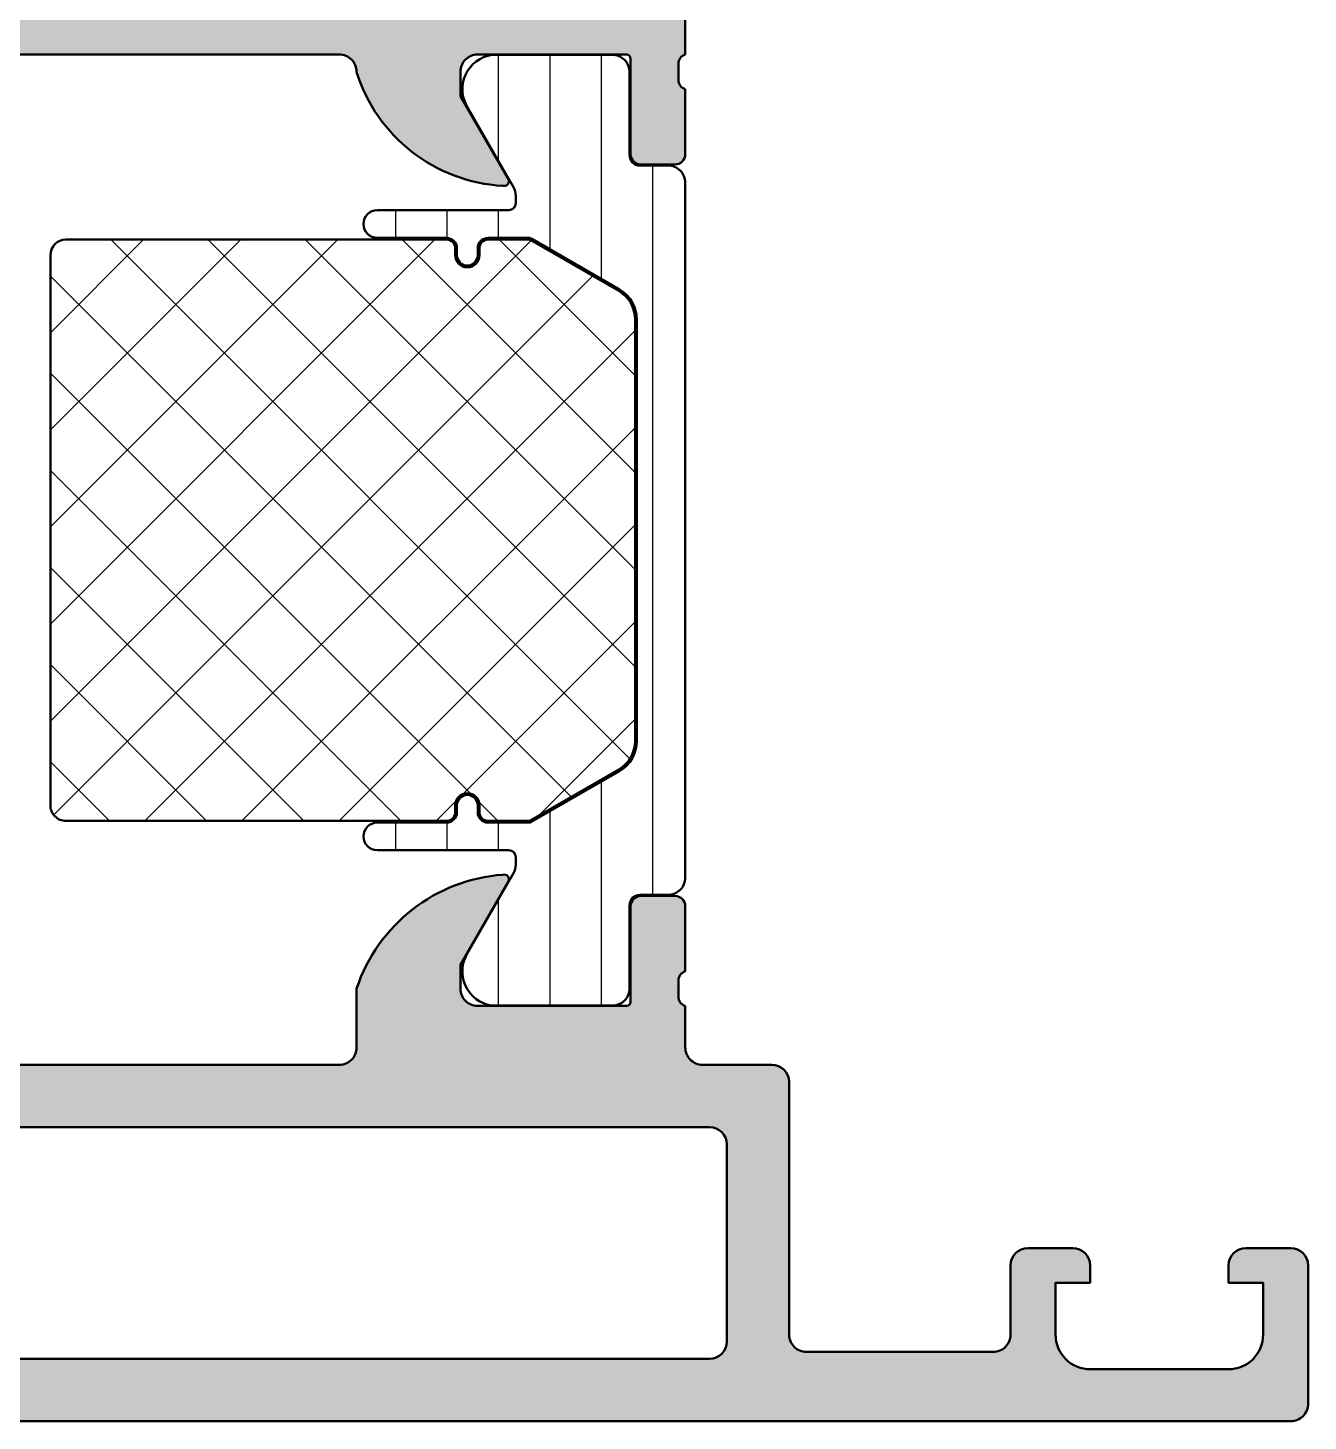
# Model space of a CAD drawing. Extents: x 0 to 65, y 0 to 78.
# Drawn here: x 28 to 65, y 0 to 40.27 of the extents above; entities that cross this region are included whole.
import ezdxf

# ---------------------------------------------------------------- set-up
doc = ezdxf.new("R2010")
doc.units = 0
for name, color, linetype, lineweight in [('0S-Alu contour', 7, 'Continuous', 50), ('0S-Alu hatch', 252, 'Continuous', 25), ('0S-Plastic contour', 254, 'Continuous', 50), ('0S-Plastic hatch', 253, 'Continuous', 25), ('0S-PT contour', 91, 'Continuous', 50), ('0S-PT hatch', 103, 'Continuous', 25)]:
    doc.layers.add(name, color=color, linetype=linetype, lineweight=lineweight)

# ---------------------------------------------------------------- blocks, each defined once
blk = doc.blocks.new('375330__CD12F8CD_240E_4EAB_87C5_BAF2B13E7C12_')
at = {"layer": '0S-Alu hatch'}
h = blk.add_hatch(color=256, dxfattribs=at)
edge = h.paths.add_edge_path()
edge.add_arc((5.999998835804589, 69.00000116419538), 0.4999988358059691, 89.99986659272392, 180.0001334074255)
edge.add_line((5.499999999999976, 68.99999999999868), (5.499999999999985, 65.00000004768373))
edge.add_ellipse((5.000001303546235, 64.99999874413744), major_axis=(-0.4999986964554496, 0), ratio=1, start_angle=89.99985062421189, end_angle=180.0001493737933, ccw=False)
edge.add_line((4.999999999999971, 64.50000004768371), (2.499999999999971, 64.50000004768371))
edge.add_arc((2.499998835804589, 64.00000121187912), 0.4999988358059473, 89.99986659272555, 180.0001334074255)
edge.add_line((1.999999999999997, 64.00000004768242), (1.999999999999985, 40))
edge.add_arc((2.499999953162742, 39.99999995316277), 0.4999999531627588, 179.9999946681853, 270.0000053671533)
edge.add_line((2.499999999999985, 39.50000000000001), (5.499999999999985, 39.50000000000001))
edge.add_ellipse((5.421163553456962, 39.23247940800692), major_axis=(-0.2788950563274014, 0), ratio=1, start_angle=178.8354106259013, end_angle=253.5801235805102, ccw=False)
edge.add_line((5.700000999999978, 39.22681100000854), (5.700000999999971, 38.77321700000852))
edge.add_ellipse((5.421132904356785, 38.76755634053146), major_axis=(-0.2789255417371683, 0), ratio=1, start_angle=106.4245945553572, end_angle=181.1628700728862, ccw=False)
edge.add_line((5.49999999999997, 38.5000130000085), (5.499999999999971, 36.620002))
edge.add_arc((5.799999999999982, 36.62000200000001), 0.3000000000000114, 180, 270)
edge.add_line((5.799999999999982, 36.320002), (6.77997431904275, 36.320002))
edge.add_arc((6.77997431904275, 36.62000200000001), 0.3000000000000078, 270, 360)
edge.add_line((7.079974319042758, 36.62000200000001), (7.079974319042776, 39.38))
edge.add_ellipse((7.199966689648229, 39.38000000000001), major_axis=(-0.1199923706054529, 0), ratio=1, start_angle=269.99999999999704, end_angle=360, ccw=False)
edge.add_line((7.199966689648235, 39.49999237060546), (11.49999237060545, 39.49999237060547))
edge.add_ellipse((11.50000780769864, 39.00000780787602), major_axis=(-0.4999845629677632, 0), ratio=1, start_angle=179.9991052558096, end_angle=270.0017690151924, ccw=False)
edge.add_line((11.99999237060544, 39.00000000000104), (11.99999237060545, 38.29999542236328))
edge.add_line((11.99999237060545, 38.29999542236328), (10.61174774169922, 35.89547729492188))
edge.add_arc((10.73559369048577, 35.83756876718086), 0.1367158243071134, 154.9399071397907, 284.9282666313641)
edge.add_arc((10.42101257999398, 40.5162654618936), 4.823498731231602, 274.1587439554685, 341.6783432504421)
edge.add_ellipse((15.49999040758178, 38.99999433362917), major_axis=(-0.4999980369801632, 0), ratio=1, start_angle=-90.00022494682611, end_angle=0.0002249462687018422, ccw=False)
edge.add_line((15.49999237060545, 39.49999237060548), (37.00000762939451, 39.49999237060547))
edge.add_ellipse((37.00000863438663, 38.99999337559759), major_axis=(-0.4999989950088885, 0), ratio=1, start_angle=179.9998848354607, end_angle=270.0001151638455, ccw=False)
edge.add_arc((41.97795977277931, 40.38657627727757), 4.687714830137015, 197.2049758790071, 266.9579243877498)
edge.add_arc((41.76731025341415, 35.83513756493895), 0.135158616301025, 253.616210323016, 386.5152777472337)
edge.add_line((41.88825225830076, 35.89547729492188), (40.50000762939451, 38.29999542236328))
edge.add_line((40.50000762939451, 38.29999542236328), (40.5000076293945, 39))
edge.add_ellipse((40.99999219230133, 39.000007807876), major_axis=(-0.4999845629677895, 0), ratio=1, start_angle=-90.00176901519148, end_angle=0.000894744190475194, ccw=False)
edge.add_line((41.00000762939451, 39.49999237060547), (45.30002585431058, 39.49999982664661))
edge.add_ellipse((45.30002585431058, 39.37999999999998), major_axis=(-0.1199998266466267, 0), ratio=1, start_angle=180, end_angle=269.9999999999966, ccw=False)
edge.add_line((45.4200256809572, 39.38), (45.4200256809572, 36.620002))
edge.add_arc((45.72002568095721, 36.620002), 0.3000000000000078, 180, 270)
edge.add_line((45.72002568095721, 36.32000199999999), (46.69999999999999, 36.320002))
edge.add_arc((46.69999999999999, 36.620002), 0.3000000000000043, 270, 360)
edge.add_line((46.99999999999999, 36.620002), (47, 38.50001300000851))
edge.add_ellipse((47.07886709564317, 38.76755634053147), major_axis=(-0.2789255417371736, 0), ratio=1, start_angle=-1.1628700728833792, end_angle=73.57540544464501, ccw=False)
edge.add_line((46.79999899999998, 38.77321700000852), (46.799999, 39.22681100000851))
edge.add_ellipse((47.07883644654301, 39.2324794080069), major_axis=(-0.2788950563273954, 0), ratio=1, start_angle=-73.5801235805099, end_angle=1.1645893740997053, ccw=False)
edge.add_line((46.99999999999998, 39.49999999999998), (46.99999999999998, 52))
edge.add_ellipse((47.52500050688225, 52.5), major_axis=(-0.7250003670527586, 0), ratio=1, start_angle=-43.60279134635408, end_angle=43.60279134635431, ccw=False)
edge.add_line((46.99999999999998, 53), (46.99999999999998, 57.5))
edge.add_ellipse((47.52500050688225, 58), major_axis=(-0.7250003670527586, 0), ratio=1, start_angle=-43.60279134635408, end_angle=43.60279134635431, ccw=False)
edge.add_line((46.99999999999998, 58.5), (46.99999999999998, 65.20000004768372))
edge.add_line((46.99999999999998, 65.20000004768372), (49.49999999999999, 65.20000004768372))
edge.add_arc((49.50000008873272, 65.69999995895097), 0.4999999112672646, 269.9999898319751, 360.0000101738872)
edge.add_line((49.99999999999999, 65.70000004773486), (49.99999999999999, 66))
edge.add_arc((49.50000000962193, 66.00000000962194), 0.4999999903780531, 8.537736463e-07, 90.00000110259342)
edge.add_line((49.49999999999999, 66.5), (40.49999999999998, 66.5))
edge.add_ellipse((40.49999997169918, 66.9999999716992), major_axis=(-0.4999999716991974, 0), ratio=1, start_angle=-3.194528517269646e-06, end_angle=90.00000324303261, ccw=False)
edge.add_line((39.99999999999999, 66.99999999957672), (39.99999999999999, 74.5))
edge.add_arc((39.50000004695575, 74.50000004695576), 0.4999999530442331, 5.3318147119e-06, 90.00000538073448)
edge.add_line((39.49999999999999, 74.99999999999999), (30.49999999999999, 75))
edge.add_ellipse((30.50000110963491, 75.50000110963492), major_axis=(-0.500001109636154, 0), ratio=1, start_angle=0.00012715209379621228, end_angle=89.99987284548689, ccw=False)
edge.add_line((29.99999999999998, 75.5000000000211), (29.99999999999999, 77.5))
edge.add_arc((29.49999889036506, 77.49999889036508), 0.5000011096361576, 0.0001271578264074, 89.99987284548565)
edge.add_line((29.49999999999999, 78), (21.49999999999999, 78))
edge.add_arc((21.50000020900469, 76.99999979099529), 1.000000209004728, 90.0000119750849, 179.9999880471689)
edge.add_line((20.49999999999998, 76.99999999961159), (20.49999999999998, 70))
edge.add_ellipse((19.99999885127215, 70.00000114872782), major_axis=(-0.5000011487291559, 0), ratio=1, start_angle=90.0001316342113, end_angle=179.9998683692561, ccw=False)
edge.add_line((19.99999999999998, 69.49999999999999), (5.999999999999985, 69.5))
edge = h.paths.add_edge_path()
edge.add_arc((6.300001926521119, 63.69999740590683), 0.9999973105430157, 269.9998459048448, 360.0001540960915)
edge.add_line((7.299999237060518, 63.70000009538376), (7.299999237060527, 67.19999998807188))
edge.add_ellipse((7.79999818748854, 67.20000109725558), major_axis=(-0.4999989504292442, 0), ratio=1, start_angle=-90.00012027234158, end_angle=0.0001271033561920376, ccw=False)
edge.add_line((7.799999237060518, 67.70000004768372), (21.29999923706053, 67.70000004768373))
edge.add_arc((21.30000182510725, 68.69999745963702), 0.999997411956644, 269.9998517154621, 360.0001482840401)
edge.add_line((22.29999923706054, 68.70000004768372), (22.29999923706053, 75.69999980925213))
edge.add_ellipse((22.80000050328093, 75.69999854304474), major_axis=(-0.500001266222003, 0), ratio=1, start_angle=270.0001450978016, end_angle=359.999854903687, ccw=False)
edge.add_line((22.79999923706053, 76.19999980926514), (27.70000076293944, 76.19999980926514))
edge.add_ellipse((27.69999949671902, 75.69999854304473), major_axis=(-0.5000012662220155, 0), ratio=1, start_angle=180.0001451013367, end_angle=269.999854902196, ccw=False)
edge.add_line((28.20000076293944, 75.69999980926514), (28.20000076293943, 74.19999980924814))
edge.add_arc((29.19999875984233, 74.19999780616801), 0.9999979969049038, 179.9998852317336, 270.0001147692402)
edge.add_line((29.20000076293944, 73.19999980926514), (37.69999980926512, 73.19999980926514))
edge.add_ellipse((37.7000004158355, 72.70000041583552), major_axis=(-0.4999993934299882, 0), ratio=1, start_angle=179.9999304921277, end_angle=270.0000695079292, ccw=False)
edge.add_line((38.19999980926512, 72.69999980926514), (38.19999980926512, 65.69999998799496))
edge.add_arc((39.20000081122628, 65.70000104964494), 1.000001001961722, 180.000060828002, 269.9999425919123)
edge.add_line((39.19999980926512, 64.70000004768372), (44.69999980926512, 64.70000004768372))
edge.add_ellipse((44.70000009631295, 64.20000033473156), major_axis=(-0.4999997129522472, 0), ratio=1, start_angle=179.9999670992369, end_angle=270.00003289327753, ccw=False)
edge.add_line((45.19999980926512, 64.20000004768372), (45.19999980926512, 61.19999980926514))
edge.add_line((45.19999980926512, 61.19999980926514), (44.49999999999998, 60.5))
edge.add_line((44.49999999999998, 60.5), (44.49999999999998, 49.5))
edge.add_line((44.49999999999998, 49.5), (45.19999980926512, 48.79999923706055))
edge.add_line((45.19999980926512, 48.79999923706055), (45.19999980926511, 41.79999923706506))
edge.add_ellipse((44.69999830353815, 41.80000074278751), major_axis=(-0.5000015057292309, 0), ratio=1, start_angle=90.00017254308148, end_angle=179.9998274574368, ccw=False)
edge.add_line((44.69999980926512, 41.29999923706056), (4.299999237060518, 41.29999923706054))
edge.add_ellipse((4.299999825995072, 41.79999982599508), major_axis=(-0.5000005889348871, 0), ratio=1, start_angle=6.74859327887134e-05, end_angle=89.99993251315072, ccw=False)
edge.add_line((3.799999237060532, 41.79999923706055), (3.799999237060537, 62.2000000953587))
edge.add_ellipse((4.299997953127601, 62.20000137930036), major_axis=(-0.4999987160687126, 0), ratio=1, start_angle=-90.00014712825248, end_angle=0.00014712925457160964, ccw=False)
edge.add_line((4.299999237060518, 62.70000009536743), (6.299999237060532, 62.70000009536744))
at = {"layer": '0S-Alu contour', "color": 7}
for points in [[(46.99999999999998, 39.49999999999998), (46.99999999999998, 52)], [(15.49999237060545, 39.49999237060548), (37.00000762939451, 39.49999237060547)], [(41.00000762939451, 39.49999237060547), (45.30002585431058, 39.49999982664661)], [(45.4200256809572, 39.38), (45.4200256809572, 36.620002)], [(46.79999899999998, 38.77321700000852), (46.799999, 39.22681100000851)], [(41.88825225830076, 35.89547729492188), (40.50000762939451, 38.29999542236328), (40.5000076293945, 39)], [(46.99999999999999, 36.620002), (47, 38.50001300000851)], [(45.72002568095721, 36.32000199999999), (46.69999999999999, 36.320002)]]:
    blk.add_lwpolyline(points, dxfattribs=at)
at = {"layer": '0S-Alu contour', "color": 7, "extrusion": (0, 0, -1)}
for centre, radius, start, end in [((-37.00000863438663, 38.99999337559759), 0.4999989950088885, 89.99988483615451, 180.0001151645394), ((-40.99999219230133, 39.000007807876), 0.4999845629677895, 359.9991052558095, 90.00176901519157), ((-45.30002585431058, 39.37999999999998), 0.1199998266466267, 90.0000000000034, 180), ((-47.07883644654301, 39.2324794080069), 0.2788950563273954, 358.8354106259003, 73.58012358051), ((-47.07886709564317, 38.76755634053147), 0.2789255417371736, 286.424594555355, 1.162870072883403)]:
    blk.add_arc(centre, radius, start, end, dxfattribs=at)
at = {"layer": '0S-Alu contour', "color": 7}
for centre, radius, start, end in [((41.97795977277931, 40.38657627727757), 4.687714830137015, 197.2049758790071, 266.9579243877498), ((45.72002568095721, 36.620002), 0.3000000000000078, 180, 270), ((46.69999999999999, 36.620002), 0.3000000000000043, 270, 0), ((41.76731025341415, 35.83513756493895), 0.135158616301025, 253.616210323016, 26.51527774723372)]:
    blk.add_arc(centre, radius, start, end, dxfattribs=at)
blk = doc.blocks.new('284271__E96A9E0F_3DAF_4B44_94E1_D37995A44CB8___929474D4_47D8_405A_88AE_395D536B6038_')
at = {"layer": '0S-Plastic hatch'}
h = blk.add_hatch(dxfattribs=at)
h.set_pattern_fill('ANSI31', color=256, scale=0.4680000000000001, angle=45, style=0)
h.set_pattern_definition([(90, (0, 0), (-1.4859, 0), [])])
edge = h.paths.add_edge_path()
edge.add_line((47.00000000000716, 35.79000300009269), (46.99999999999998, 15.709997))
edge.add_ellipse((46.50000267890918, 15.7099943210908), major_axis=(-0.499997321097979, 0), ratio=1, start_angle=89.99969301797381, end_angle=180.000306982385, ccw=False)
edge.add_line((46.49999999999998, 15.209997), (45.68966866666665, 15.209997))
edge.add_arc((45.68966866666665, 14.909997), 0.3000000000000017, 90, 180)
edge.add_line((45.38966866666664, 14.909997), (45.39000061706367, 12.50999861706369))
edge.add_ellipse((44.89000463962507, 12.50999597743861), major_axis=(-0.4999959774455762, 0), ratio=1, start_angle=89.99969751881252, end_angle=180.0003024817733, ccw=False)
edge.add_line((44.89000199999998, 12.01), (41.4134605019005, 12.01))
edge.add_ellipse((41.55577115089185, 12.99981807472285), major_axis=(-0.999996070924474, 0), ratio=1, start_angle=-32.7270160998404, end_angle=81.81839194810101, ccw=False)
edge.add_line((40.7145185019005, 13.540453), (42.03301291510037, 15.83525315623669))
edge.add_arc((41.60000000000006, 16.08525278694902), 0.4999999999999748, 330.0000488637365, 360)
edge.add_line((42.10000000000003, 16.08525278694902), (42.10000000000003, 16.3))
edge.add_arc((41.90000000000003, 16.3), 0.200000000000001, 0, 90)
edge.add_line((41.90000000000003, 16.5), (38.10000000000001, 16.5))
edge.add_ellipse((38.10000000000001, 16.9), major_axis=(-0.4000000000000057, 0), ratio=1, start_angle=-90, end_angle=90, ccw=False)
edge.add_line((38.10000000000001, 17.30000000000001), (40.10000000000004, 17.30000000000001))
edge.add_arc((40.10000000000004, 17.60000000000002), 0.3000000000000066, 269.9999999999986, 360)
edge.add_line((40.40000000000005, 17.60000000000002), (40.40000000000005, 17.79999999999993))
edge.add_ellipse((40.70000000000004, 17.7999999999999), major_axis=(-0.2999999999999971, 0), ratio=1, start_angle=180, end_angle=360, ccw=False)
edge.add_line((41.00000000000004, 17.7999999999999), (41.00000000000001, 17.60000000000002))
edge.add_arc((41.29999999999999, 17.59999999999998), 0.2999999999999843, 180, 270)
edge.add_line((41.29999999999999, 17.29999999999999), (42.46410161510005, 17.3))
edge.add_arc((42.46410161510004, 17.49999999963217), 0.1999999996321752, 270.0000000000021, 299.9999946544127)
edge.add_line((42.56410159875642, 17.32679490986402), (45.09999964604356, 18.79089601464314))
edge.add_arc((44.59999945368438, 19.6569219381999), 1.000000546315624, 299.9999946544081, 360)
edge.add_line((45.60000000000001, 19.6569219381999), (45.60000000000001, 31.84307806189997))
edge.add_arc((44.59999945368439, 31.84307806189997), 1.000000546315623, 0, 60.00000534559227)
edge.add_line((45.09999964604356, 32.70910398545673), (42.56410159875644, 34.17320509023584))
edge.add_arc((42.46410161510003, 34.00000000046765), 0.1999999996322215, 60.00000534558584, 89.99999999999594)
edge.add_line((42.46410161510005, 34.20000000009987), (41.29999999999999, 34.20000000009987))
edge.add_arc((41.29999999999999, 33.90000000009989), 0.2999999999999829, 90, 180)
edge.add_line((41.00000000000001, 33.90000000009989), (41.00000000000004, 33.7000000001))
edge.add_ellipse((40.70000000000004, 33.70000000009997), major_axis=(-0.2999999999999971, 0), ratio=1, start_angle=0, end_angle=180, ccw=False)
edge.add_line((40.40000000000005, 33.70000000009997), (40.40000000000005, 33.90000000009986))
edge.add_arc((40.10000000000004, 33.90000000009985), 0.3000000000000043, 0, 90.00000000000136)
edge.add_line((40.10000000000004, 34.20000000009986), (38.10000000000001, 34.20000000009986))
edge.add_ellipse((38.10000000000001, 34.60000000009986), major_axis=(-0.4000000000000057, 0), ratio=1, start_angle=-90, end_angle=90, ccw=False)
edge.add_line((38.10000000000001, 35.00000000009987), (41.90000000000003, 35.00000000009987))
edge.add_arc((41.90000000000003, 35.20000000009988), 0.2000000000000055, 270, 360)
edge.add_line((42.10000000000003, 35.20000000009988), (42.10000000000003, 35.41474721315084))
edge.add_arc((41.60000000000003, 35.41474721315084), 0.4999999999999973, 0, 29.99995113626297)
edge.add_line((42.03301291510037, 35.66474684386319), (40.71451850190051, 37.95954700009987))
edge.add_ellipse((41.55577115089186, 38.50018192537702), major_axis=(-0.9999960709244797, 0), ratio=1, start_angle=-81.8183919481005, end_angle=32.727016099840625, ccw=False)
edge.add_line((41.41346050190051, 39.49000000009988), (44.89000200000027, 39.49000010568573))
edge.add_ellipse((44.89000463962534, 38.99000412824712), major_axis=(-0.4999959774455833, 0), ratio=1, start_angle=179.9996975182268, end_angle=270.0003024811858, ccw=False)
edge.add_line((45.39000061706395, 38.99000148861692), (45.38966866666693, 36.59000310568573))
edge.add_arc((45.68966866666693, 36.59000310568573), 0.3000000000000052, 180, 270)
edge.add_line((45.68966866666693, 36.29000310568573), (46.49999999999998, 36.29000300009987))
edge.add_ellipse((46.50000267890918, 35.79000567900189), major_axis=(-0.4999973211051555, 0), ratio=1, start_angle=179.9996930176151, end_angle=270.0003069820262, ccw=False)
at = {"layer": '0S-Plastic contour', "color": 7}
for points in [[(41.41346050190051, 39.49000000009988), (44.89000200000027, 39.49000010568573)], [(45.39000061706395, 38.99000148861692), (45.38966866666693, 36.59000310568573)], [(42.03301291510037, 35.66474684386319), (40.71451850190051, 37.95954700009987)], [(45.68966866666693, 36.29000310568573), (46.49999999999998, 36.29000300009987)], [(47.00000000000716, 35.79000300009269), (46.99999999999998, 15.709997)], [(42.10000000000003, 35.20000000009988), (42.10000000000003, 35.41474721315084)], [(38.10000000000001, 35.00000000009987), (41.90000000000003, 35.00000000009987)], [(40.10000000000004, 34.20000000009986), (38.10000000000001, 34.20000000009986)], [(40.40000000000005, 33.70000000009997), (40.40000000000005, 33.90000000009986)], [(41.00000000000001, 33.90000000009989), (41.00000000000004, 33.7000000001)], [(42.46410161510005, 34.20000000009987), (41.29999999999999, 34.20000000009987)], [(45.09999964604356, 32.70910398545673), (42.56410159875644, 34.17320509023584)], [(45.60000000000001, 19.6569219381999), (45.60000000000001, 31.84307806189997)], [(42.56410159875642, 17.32679490986402), (45.09999964604356, 18.79089601464314)], [(40.40000000000005, 17.60000000000002), (40.40000000000005, 17.79999999999993)], [(41.00000000000004, 17.7999999999999), (41.00000000000001, 17.60000000000002)], [(38.10000000000001, 17.30000000000001), (40.10000000000004, 17.30000000000001)], [(41.29999999999999, 17.29999999999999), (42.46410161510005, 17.3)], [(41.90000000000003, 16.5), (38.10000000000001, 16.5)], [(42.10000000000003, 16.08525278694902), (42.10000000000003, 16.3)], [(40.7145185019005, 13.540453), (42.03301291510037, 15.83525315623669)], [(45.38966866666664, 14.909997), (45.39000061706367, 12.50999861706369)], [(46.49999999999998, 15.209997), (45.68966866666665, 15.209997)], [(44.89000199999998, 12.01), (41.4134605019005, 12.01)]]:
    blk.add_lwpolyline(points, dxfattribs=at)
at = {"layer": '0S-Plastic contour', "color": 7, "extrusion": (0, 0, -1)}
for centre, radius, start, end in [((-41.55577115089186, 38.50018192537702), 0.9999960709244797, 327.2729839001594, 81.81839194810063), ((-44.89000463962534, 38.99000412824712), 0.4999959774455833, 89.99969751881414, 180.0003024817733), ((-46.50000267890918, 35.79000567900189), 0.4999973211051555, 89.99969301797381, 180.0003069823849), ((-38.10000000000001, 34.60000000009986), 0.4000000000000057, 270, 90), ((-40.70000000000004, 33.70000000009997), 0.2999999999999971, 180, 0), ((-40.70000000000004, 17.7999999999999), 0.2999999999999971, 0, 180), ((-38.10000000000001, 16.9), 0.4000000000000057, 270, 90), ((-46.50000267890918, 15.7099943210908), 0.499997321097979, 179.999693017615, 270.0003069820262), ((-41.55577115089185, 12.99981807472285), 0.999996070924474, 278.181608051899, 32.72701609984049), ((-44.89000463962507, 12.50999597743861), 0.4999959774455762, 179.9996975182267, 270.0003024811875)]:
    blk.add_arc(centre, radius, start, end, dxfattribs=at)
at = {"layer": '0S-Plastic contour', "color": 7}
for centre, radius, start, end in [((45.68966866666693, 36.59000310568573), 0.3000000000000052, 180, 270), ((41.60000000000003, 35.41474721315084), 0.4999999999999973, 0, 29.99995113626297), ((41.90000000000003, 35.20000000009988), 0.2000000000000055, 270, 0), ((40.10000000000004, 33.90000000009985), 0.3000000000000043, 0, 90.00000000000136), ((41.29999999999999, 33.90000000009989), 0.2999999999999829, 90, 180), ((42.46410161510003, 34.00000000046765), 0.1999999996322215, 60.00000534558584, 89.99999999999594), ((44.59999945368439, 31.84307806189997), 1.000000546315623, 0, 60.00000534559227), ((44.59999945368438, 19.6569219381999), 1.000000546315624, 299.9999946544081, 0), ((40.10000000000004, 17.60000000000002), 0.3000000000000066, 269.9999999999986, 0), ((41.29999999999999, 17.59999999999998), 0.2999999999999843, 180, 270), ((42.46410161510004, 17.49999999963217), 0.1999999996321752, 270.0000000000021, 299.9999946544127), ((41.90000000000003, 16.3), 0.200000000000001, 0, 90), ((41.60000000000006, 16.08525278694902), 0.4999999999999748, 330.0000488637365, 0), ((45.68966866666665, 14.909997), 0.3000000000000017, 90, 180)]:
    blk.add_arc(centre, radius, start, end, dxfattribs=at)
blk = doc.blocks.new('396890__3F4DCE98_F3C0_445F_903D_9CDC899EA80A_')
at = {"layer": '0S-PT hatch'}
h = blk.add_hatch(dxfattribs=at)
h.set_pattern_fill('ANSI37', color=256, scale=0.625, angle=90, style=0)
h.set_pattern_definition([(135, (0, 0), (-1.403165018917055, -1.403165018917055), []), (225, (0, 0), (1.403165018917055, -1.403165018917055), [])])
edge = h.paths.add_edge_path()
edge.add_line((28.65000000000001, 33.69999999999997), (28.65000000000001, 17.8))
edge.add_arc((29.10000000000001, 17.8), 0.4499999999999993, 180, 270.0000000000018)
edge.add_line((29.10000000000002, 17.35), (38.10000000000001, 17.35000000000001))
edge.add_line((38.10000000000001, 17.35000000000001), (40.10000000000004, 17.35000000000001))
edge.add_arc((40.10000000000004, 17.60000000000001), 0.2500000000000035, 269.9999999999984, 360)
edge.add_line((40.35000000000005, 17.60000000000001), (40.35000000000005, 17.79999999999994))
edge.add_ellipse((40.70000000000004, 17.79999999999993), major_axis=(-0.3499999999999943, 0), ratio=1, start_angle=180, end_angle=360, ccw=False)
edge.add_line((41.05000000000003, 17.79999999999992), (41.05000000000001, 17.6))
edge.add_arc((41.29999999999999, 17.59999999999998), 0.2499999999999822, 180, 270)
edge.add_line((41.29999999999999, 17.35), (42.46410161510003, 17.35))
edge.add_arc((42.46410161510003, 17.49999999963218), 0.1499999996321898, 270, 299.9999946544126)
edge.add_line((42.53910160279635, 17.3700961823857), (45.07499965008348, 18.83419728716481))
edge.add_arc((44.59999945368439, 19.65692193819989), 0.9500005463156213, 299.9999946544079, 360)
edge.add_line((45.55000000000001, 19.65692193819989), (45.55000000000001, 31.84307806189997))
edge.add_arc((44.60000000014632, 31.84307806189997), 0.949999999853685, 0, 59.99999999931165)
edge.add_line((45.07500000008305, 32.66580219536276), (42.53910161524105, 34.12990381052944))
edge.add_arc((42.46410161510017, 33.99999999972136), 0.1500000002786379, 59.99999999931343, 90)
edge.add_line((42.46410161510017, 34.15), (41.30000000000002, 34.15000000000001))
edge.add_arc((41.30000000000002, 33.9), 0.2500000000000107, 90, 180)
edge.add_line((41.05000000000001, 33.9), (41.05000000000001, 33.69999999999992))
edge.add_ellipse((40.70000000000002, 33.69999999999988), major_axis=(-0.3499999999999801, 0), ratio=1, start_angle=0, end_angle=180, ccw=False)
edge.add_line((40.35000000000005, 33.69999999999988), (40.34999999999999, 33.90000000000007))
edge.add_arc((40.10000000000001, 33.89999999999999), 0.2499999999999787, 0, 90.0000000000016)
edge.add_line((40.1, 34.14999999999997), (38.1, 34.15))
edge.add_line((38.1, 34.15), (29.10000000000002, 34.15))
edge.add_arc((29.10000000000002, 33.69999999999998), 0.4500000000000171, 90, 180)
at = {"layer": '0S-PT contour', "color": 7}
for points in [[(40.1, 34.14999999999997), (38.1, 34.15), (29.10000000000002, 34.15)], [(40.35000000000005, 33.69999999999988), (40.34999999999999, 33.90000000000007)], [(41.05000000000001, 33.9), (41.05000000000001, 33.69999999999992)], [(42.46410161510017, 34.15), (41.30000000000002, 34.15000000000001)], [(45.07500000008305, 32.66580219536276), (42.53910161524105, 34.12990381052944)], [(28.65000000000001, 33.69999999999997), (28.65000000000001, 17.8)], [(45.55000000000001, 19.65692193819989), (45.55000000000001, 31.84307806189997)], [(42.53910160279635, 17.3700961823857), (45.07499965008348, 18.83419728716481)], [(40.35000000000005, 17.60000000000001), (40.35000000000005, 17.79999999999994)], [(41.05000000000003, 17.79999999999992), (41.05000000000001, 17.6)], [(29.10000000000002, 17.35), (38.10000000000001, 17.35000000000001), (40.10000000000004, 17.35000000000001)], [(41.29999999999999, 17.35), (42.46410161510003, 17.35)]]:
    blk.add_lwpolyline(points, dxfattribs=at)
for centre, radius, start, end in [((29.10000000000002, 33.69999999999998), 0.4500000000000171, 90, 180), ((40.10000000000001, 33.89999999999999), 0.2499999999999787, 0, 90.0000000000016), ((41.30000000000002, 33.9), 0.2500000000000107, 90, 180), ((42.46410161510017, 33.99999999972136), 0.1500000002786379, 59.99999999931343, 90), ((44.60000000014632, 31.84307806189997), 0.949999999853685, 0, 59.99999999931165), ((44.59999945368439, 19.65692193819989), 0.9500005463156213, 299.9999946544079, 0), ((29.10000000000001, 17.8), 0.4499999999999993, 180, 270.0000000000018), ((40.10000000000004, 17.60000000000001), 0.2500000000000035, 269.9999999999984, 0), ((41.29999999999999, 17.59999999999998), 0.2499999999999822, 180, 270), ((42.46410161510003, 17.49999999963218), 0.1499999996321898, 270, 299.9999946544126)]:
    blk.add_arc(centre, radius, start, end, dxfattribs=at)
at = {"layer": '0S-PT contour', "color": 7, "extrusion": (0, 0, -1)}
for centre, radius, start, end in [((-40.70000000000002, 33.69999999999988), 0.3499999999999801, 180, 0), ((-40.70000000000004, 17.79999999999993), 0.3499999999999943, 0, 180)]:
    blk.add_arc(centre, radius, start, end, dxfattribs=at)
blk = doc.blocks.new('188100__09EE397B_15E6_4A67_BFF6_A793BBF78922_')
at = {"layer": '0S-Alu hatch'}
h = blk.add_hatch(color=256, dxfattribs=at)
edge = h.paths.add_edge_path()
edge.add_line((2.849998474121115, 10.30000019073486), (4.999999999999992, 10.30000019073486))
edge.add_ellipse((5.000000885481043, 9.800001076215919), major_axis=(-0.4999991145197303, 0), ratio=1, start_angle=180.0001014698395, end_angle=270.00010146883375, ccw=False)
edge.add_line((5.499999999999989, 9.800001961705746), (5.5, 8.30000019073486))
edge.add_ellipse((5.000001682372129, 8.29999850836273), major_axis=(-0.4999983176307009, 0), ratio=1, start_angle=89.99980721370702, end_angle=180.000192786551, ccw=False)
edge.add_line((5.000000000000007, 7.800000190734859), (0.5000000000000142, 7.800000190734863))
edge.add_arc((0.5000016659947732, 7.299998524740076), 0.5000016659975622, 90.00019090830067, 179.9998090904089)
edge.add_line((-1.33e-14, 7.300000190746096), (0, 0.5000000000000009))
edge.add_arc((0.5000015256760549, 0.5000015256760565), 0.5000015256783826, 180.0001748298294, 269.9998251709358)
edge.add_line((0.5, 1.6e-15), (64.5, 0))
edge.add_arc((64.50000001955608, 0.499999980443919), 0.4999999804439194, 269.9999977590378, 360.0000022588727)
edge.add_line((65, 0.5000000001563016), (65, 4.5))
edge.add_arc((64.49999929610537, 4.49999929610541), 0.500000703895128, 8.06624086723e-05, 89.99991592464096)
edge.add_line((64.50000002980232, 5), (63.20000004768371, 5))
edge.add_arc((63.20000071716542, 4.499999330518301), 0.5000006694821467, 90.00007671684905, 179.9999232837938)
edge.add_line((62.70000004768371, 4.499999999994392), (62.70000004768371, 4))
edge.add_line((62.70000004768371, 4), (63.70000004768371, 4))
edge.add_line((63.70000004768371, 4), (63.70000004768371, 2.5))
edge.add_ellipse((62.70000026835932, 2.4999997793244), major_axis=(-0.9999997793244221, 0), ratio=1, start_angle=89.9999873562166, end_angle=180.0000126635097, ccw=False)
edge.add_line((62.70000004768371, 1.5), (58.70000028610229, 1.5))
edge.add_ellipse((58.70000017639237, 2.499999890290074), major_axis=(-0.9999998902900804, 0), ratio=1, start_angle=-6.273929386679811e-06, end_angle=90.0000062859163, ccw=False)
edge.add_line((57.7000002861023, 2.49999999979079), (57.7000002861023, 4))
edge.add_line((57.7000002861023, 4), (58.70000028610229, 4))
edge.add_line((58.70000028610229, 4), (58.70000028610229, 4.5))
edge.add_arc((58.19999967649954, 4.499999390397248), 0.500000609603123, 6.98530862947e-05, 89.99993014475561)
edge.add_line((58.2000002861023, 5), (56.89999961853027, 5))
edge.add_arc((56.89999980888482, 4.499999809645451), 0.5000001903545845, 90.00002181301613, 179.9999781994955)
edge.add_line((56.39999961853027, 4.499999999890815), (56.39999961853027, 2.5))
edge.add_ellipse((55.9000001053474, 2.499999513182874), major_axis=(-0.4999995131831082, 0), ratio=1, start_angle=89.99994421481199, end_angle=180.0000557835081, ccw=False)
edge.add_line((55.89999961853028, 1.999999999999999), (50.5, 2))
edge.add_ellipse((50.49999999219592, 2.499999992195909), major_axis=(-0.4999999921959094, 0), ratio=1, start_angle=-8.53773599374108e-07, end_angle=90.00000089428198, ccw=False)
edge.add_line((50, 2.499999999646494), (50, 9.800000190734865))
edge.add_arc((49.49999972911367, 9.799999919848538), 0.5000002708863983, 3.10426274404e-05, 89.9999689587305)
edge.add_line((49.5, 10.30000019073486), (47.5, 10.30000019073486))
edge.add_ellipse((47.50000063052928, 10.80000082126414), major_axis=(-0.5000006305296744, 0), ratio=1, start_angle=-7.225366869079153e-05, end_angle=89.99992774675798, ccw=False)
edge.add_line((47, 10.80000145179713), (47, 11.99999999999999))
edge.add_ellipse((47.07883644654303, 12.2675205919931), major_axis=(-0.2788950563274256, 0), ratio=1, start_angle=-1.1645893741010127, end_angle=73.58012358050883, ccw=False)
edge.add_line((46.799999, 12.27318899999149), (46.799999, 12.72678299999149))
edge.add_ellipse((47.07886709564315, 12.73244365946856), major_axis=(-0.2789255417371296, 0), ratio=1, start_angle=-73.57540544464831, end_angle=1.162870072890314, ccw=False)
edge.add_line((47, 12.99998699999149), (47, 14.879998))
edge.add_arc((46.7, 14.879998), 0.3000000000000007, 0, 90)
edge.add_line((46.7, 15.179998), (45.72002568095721, 15.179998))
edge.add_arc((45.72002568095721, 14.879998), 0.2999999999999989, 90, 180)
edge.add_line((45.4200256809572, 14.879998), (45.4200256809572, 12.12))
edge.add_ellipse((45.30003331035173, 12.12000000000001), major_axis=(-0.1199923706054804, 0), ratio=1, start_angle=90.00000000000341, end_angle=180, ccw=False)
edge.add_line((45.30003331035174, 12.00000762939453), (41.00000762939453, 12.00000762939453))
edge.add_ellipse((40.99999219230133, 12.49999219212399), major_axis=(-0.4999845629677756, 0), ratio=1, start_angle=-0.000894744190475194, end_angle=90.0017690151924, ccw=False)
edge.add_line((40.50000762939453, 12.49999999999898), (40.50000762939453, 13.20000457763671))
edge.add_line((40.50000762939453, 13.20000457763671), (41.88825225830078, 15.60452270507812))
edge.add_arc((41.76440630951421, 15.66243123281914), 0.1367158243071327, 334.9399071397958, 464.9282666313618)
edge.add_arc((42.07898229397733, 10.98374111838548), 4.82349179654104, 94.1586888947736, 161.6783983111373)
edge.add_line((37.50000762939453, 12.50000762939453), (37.50000762939453, 10.80000019073487))
edge.add_ellipse((37.00000979081586, 10.79999802931353), major_axis=(-0.4999978385833436, 0), ratio=1, start_angle=89.99975231828961, end_angle=180.0002476811916, ccw=False)
edge.add_line((37.00000762939453, 10.30000019073486), (15.49999237060547, 10.30000019073486))
edge.add_ellipse((15.49998925129197, 10.79999707142136), major_axis=(-0.4999968806962312, 0), ratio=1, start_angle=-0.0003574488324034064, end_angle=90.00035744922701, ccw=False)
edge.add_line((14.99999237060547, 10.80000019073142), (14.99999237060547, 12.50000762939454))
edge.add_arc((10.52204030569139, 11.11342375144221), 4.687714746682603, 17.20497582731187, 86.95793696677747)
edge.add_arc((10.73268891368268, 15.66486294097285), 0.1351580968664509, 73.61619894702211, 206.5156272818202)
edge.add_line((10.61174774169922, 15.60452270507814), (11.99999237060547, 13.20000457763674))
edge.add_line((11.99999237060547, 13.20000457763674), (11.99999237060547, 12.50000000000001))
edge.add_ellipse((11.50000780769864, 12.49999219212401), major_axis=(-0.4999845629677913, 0), ratio=1, start_angle=89.99823098481022, end_angle=180.0008947441905, ccw=False)
edge.add_line((11.49999237060547, 12.00000762939453), (7.199974145689402, 12.00000017335339))
edge.add_ellipse((7.199974145689409, 12.12), major_axis=(-0.1199998266466142, 0), ratio=1, start_angle=0, end_angle=89.9999999999967, ccw=False)
edge.add_line((7.079974319042795, 12.12), (7.079974319042783, 14.87999800000001))
edge.add_arc((6.779974319042793, 14.87999800000001), 0.29999999999999, 0, 90.00000000000136)
edge.add_line((6.779974319042786, 15.179998), (5.79999999999999, 15.179998))
edge.add_arc((5.800000000000004, 14.879998), 0.2999999999999954, 90.00000000000273, 180)
edge.add_line((5.500000000000008, 14.879998), (5.500000000000007, 12.9999869999915))
edge.add_ellipse((5.421132904356839, 12.73244365946856), major_axis=(-0.2789255417371508, 0), ratio=1, start_angle=178.837129927112, end_angle=253.5754054446453, ccw=False)
edge.add_line((5.700001000000009, 12.72678299999149), (5.700000999999993, 12.2731889999915))
edge.add_ellipse((5.421163553456947, 12.26752059199311), major_axis=(-0.2788950563274328, 0), ratio=1, start_angle=106.41987641949589, end_angle=181.164589374101, ccw=False)
edge.add_line((5.500000000000007, 12), (2.849998474121079, 12))
edge.add_arc((2.8499984741211, 11.15000009536743), 0.8499999046325701, 90.00000000000144, 270.0000000000009)
edge = h.paths.add_edge_path()
edge.add_arc((6.30000169129785, 6.999997545762704), 0.9999975457657146, 269.9998593822158, 360.0001406188781)
edge.add_line((7.299999237060553, 7.000000000019095), (7.29999923706055, 8.000000000007358))
edge.add_ellipse((7.799998033654695, 8.000001203405853), major_axis=(-0.4999987965955932, 0), ratio=1, start_angle=-90.000137900487, end_angle=0.00013789964179977687, ccw=False)
edge.add_line((7.799999237060568, 8.5), (47.70000076293945, 8.5))
edge.add_ellipse((47.69999965330452, 7.99999889036507), major_axis=(-0.5000011096361611, 0), ratio=1, start_angle=180.0001271578264, end_angle=269.99987284548564, ccw=False)
edge.add_line((48.20000076293945, 8), (48.20000076293945, 2.29999995232457))
edge.add_ellipse((47.69999897848352, 2.300001736772212), major_axis=(-0.500001784459113, 0), ratio=1, start_angle=90.0002044828575, end_angle=179.9997955180927, ccw=False)
edge.add_line((47.70000076293945, 1.799999952316284), (2.299999237060539, 1.799999952316281))
edge.add_ellipse((2.29999807286515, 2.299998788120884), major_axis=(-0.4999988358059593, 0), ratio=1, start_angle=-0.00013340742549416973, end_angle=90.00013340727531, ccw=False)
edge.add_line((1.799999237060546, 2.299999952316281), (1.79999923706054, 5.500000000002112))
edge.add_ellipse((2.29999779416768, 5.50000144289286), major_axis=(-0.4999985571092216, 0), ratio=1, start_angle=-90.00016534382098, end_angle=0.00016534357740738415, ccw=False)
edge.add_line((2.299999237060553, 6), (6.299999237060553, 6.000000000000001))
at = {"layer": '0S-Alu contour', "color": 7}
for points in [[(10.61174774169922, 15.60452270507814), (11.99999237060547, 13.20000457763674), (11.99999237060547, 12.50000000000001)], [(40.50000762939453, 12.49999999999898), (40.50000762939453, 13.20000457763671), (41.88825225830078, 15.60452270507812)], [(6.779974319042786, 15.179998), (5.79999999999999, 15.179998)], [(46.7, 15.179998), (45.72002568095721, 15.179998)], [(5.500000000000008, 14.879998), (5.500000000000007, 12.9999869999915)], [(7.079974319042795, 12.12), (7.079974319042783, 14.87999800000001)], [(45.4200256809572, 14.879998), (45.4200256809572, 12.12)], [(47, 12.99998699999149), (47, 14.879998)], [(5.700001000000009, 12.72678299999149), (5.700000999999993, 12.2731889999915)], [(14.99999237060547, 10.80000019073142), (14.99999237060547, 12.50000762939454)], [(37.50000762939453, 12.50000762939453), (37.50000762939453, 10.80000019073487)], [(46.799999, 12.27318899999149), (46.799999, 12.72678299999149)], [(5.500000000000007, 12), (2.849998474121079, 12)], [(11.49999237060547, 12.00000762939453), (7.199974145689402, 12.00000017335339)], [(45.30003331035174, 12.00000762939453), (41.00000762939453, 12.00000762939453)], [(47, 10.80000145179713), (47, 11.99999999999999)], [(2.849998474121115, 10.30000019073486), (4.999999999999992, 10.30000019073486)], [(37.00000762939453, 10.30000019073486), (15.49999237060547, 10.30000019073486)], [(49.5, 10.30000019073486), (47.5, 10.30000019073486)], [(5.499999999999989, 9.800001961705746), (5.5, 8.30000019073486)], [(50, 2.499999999646494), (50, 9.800000190734865)], [(7.799999237060568, 8.5), (47.70000076293945, 8.5)], [(5.000000000000007, 7.800000190734859), (0.5000000000000142, 7.800000190734863)], [(7.299999237060553, 7.000000000019095), (7.29999923706055, 8.000000000007358)], [(48.20000076293945, 8), (48.20000076293945, 2.299999952324571)], [(-1.33e-14, 7.300000190746096), (0, 0.5000000000000009)], [(2.299999237060553, 6), (6.299999237060553, 6.000000000000001)], [(1.799999237060546, 2.299999952316281), (1.79999923706054, 5.500000000002112)], [(58.2000002861023, 5), (56.89999961853027, 5)], [(64.50000002980232, 5), (63.20000004768371, 5)], [(56.39999961853027, 4.499999999890815), (56.39999961853027, 2.5)], [(57.7000002861023, 2.49999999979079), (57.7000002861023, 4), (58.70000028610229, 4), (58.70000028610229, 4.5)], [(62.70000004768371, 4.499999999994392), (62.70000004768371, 4), (63.70000004768371, 4), (63.70000004768371, 2.5)], [(65, 0.5000000001563016), (65, 4.5)], [(47.70000076293945, 1.799999952316284), (2.299999237060539, 1.799999952316281)], [(55.89999961853028, 1.999999999999999), (50.5, 2)], [(62.70000004768371, 1.5), (58.70000028610229, 1.5)], [(0.5, 1.6e-15), (64.5, 0)]]:
    blk.add_lwpolyline(points, dxfattribs=at)
for centre, radius, start, end in [((10.73268891368268, 15.66486294097285), 0.1351580968664509, 73.61619894702211, 206.5156272818202), ((10.52204030569139, 11.11342375144221), 4.687714746682603, 17.20497582731187, 86.95793696677747), ((42.07898229397733, 10.98374111838548), 4.82349179654104, 94.1586888947736, 161.6783983111373), ((41.76440630951421, 15.66243123281914), 0.1367158243071327, 334.9399071397958, 104.9282666313619), ((5.800000000000004, 14.879998), 0.2999999999999954, 90.00000000000273, 180), ((6.779974319042793, 14.87999800000001), 0.29999999999999, 0, 90.00000000000136), ((45.72002568095721, 14.879998), 0.2999999999999989, 90, 180), ((46.7, 14.879998), 0.3000000000000007, 0, 90), ((2.8499984741211, 11.15000009536743), 0.8499999046325701, 90.00000000000144, 270.0000000000009), ((49.49999972911367, 9.799999919848538), 0.5000002708863983, 3.10426274404e-05, 89.9999689587305), ((0.5000016659947732, 7.299998524740076), 0.5000016659975622, 90.00019090830067, 179.9998090904089), ((6.30000169129785, 6.999997545762704), 0.9999975457657146, 269.9998593822158, 0.0001406188781518), ((56.89999980888482, 4.499999809645451), 0.5000001903545845, 90.00002181301613, 179.9999781994955), ((58.19999967649954, 4.499999390397248), 0.500000609603123, 6.98530862947e-05, 89.99993014475561), ((63.20000071716542, 4.499999330518301), 0.5000006694821467, 90.00007671684905, 179.9999232837938), ((64.49999929610537, 4.49999929610541), 0.500000703895128, 8.06624086723e-05, 89.99991592464096), ((0.5000015256760549, 0.5000015256760565), 0.5000015256783826, 180.0001748298294, 269.9998251709358), ((64.50000001955608, 0.499999980443919), 0.4999999804439194, 269.9999977590378, 2.2588727439e-06)]:
    blk.add_arc(centre, radius, start, end, dxfattribs=at)
at = {"layer": '0S-Alu contour', "color": 7, "extrusion": (0, 0, -1)}
for centre, radius, start, end in [((-5.421132904356839, 12.73244365946856), 0.2789255417371508, 106.4245945553547, 181.162870072888), ((-47.07886709564315, 12.73244365946856), 0.2789255417371296, 358.8371299271097, 73.57540544464841), ((-11.50000780769864, 12.49999219212401), 0.4999845629677913, 179.9991052558095, 270.0017690151898), ((-40.99999219230133, 12.49999219212399), 0.4999845629677756, 269.9982309848076, 0.0008947441905145), ((-5.421163553456947, 12.26752059199311), 0.2788950563274328, 178.835410625899, 253.5801235805041), ((-7.199974145689409, 12.12), 0.1199998266466142, 270.0000000000033, 0), ((-45.30003331035173, 12.12000000000001), 0.1199923706054804, 180, 269.9999999999966), ((-47.07883644654303, 12.2675205919931), 0.2788950563274256, 286.4198764194912, 1.164589374100992), ((-15.49998925129197, 10.79999707142136), 0.4999968806962312, 269.999642550773, 0.000357448832411), ((-37.00000979081586, 10.79999802931353), 0.4999978385833436, 179.9997523188084, 270.0002476817104), ((-47.50000063052928, 10.80000082126414), 0.5000006305296744, 270.000072253242, 7.22536687121e-05), ((-5.000000885481043, 9.800001076215919), 0.4999991145197303, 89.99989853116627, 179.9998985301605), ((-7.799998033654695, 8.000001203405853), 0.4999987965955932, 359.9998621003582, 90.000137900487), ((-47.69999965330452, 7.99999889036507), 0.5000011096361611, 90.00012715451436, 179.9998728421736), ((-5.000001682372129, 8.29999850836273), 0.4999983176307009, 179.999807213449, 270.000192786293), ((-2.29999779416768, 5.50000144289286), 0.4999985571092217, 359.9998346564226, 90.00016534382102), ((-50.49999999219592, 2.499999992195909), 0.4999999921959094, 269.999999105718, 8.537736463e-07), ((-55.9000001053474, 2.499999513182874), 0.4999995131831082, 179.9999442164919, 270.0000557851881), ((-58.70000017639237, 2.499999890290074), 0.9999998902900804, 269.9999937140837, 6.2739293675e-06), ((-62.70000026835932, 2.4999997793244), 0.9999997793244222, 179.9999873364903, 270.0000126437835), ((-2.29999807286515, 2.299998788120884), 0.4999988358059593, 269.9998665927247, 0.0001334074255184), ((-47.69999897848352, 2.300001736772212), 0.500001784459113, 180.0002044819074, 269.9997955171425)]:
    blk.add_arc(centre, radius, start, end, dxfattribs=at)
blk = doc.blocks.new('396890__B62122A8_4154_41EA_BEF1_162F861E784A_')
at = {"layer": '0S-Alu contour', "color": 7}
for name in ['375330__CD12F8CD_240E_4EAB_87C5_BAF2B13E7C12_', '188100__09EE397B_15E6_4A67_BFF6_A793BBF78922_']:
    blk.add_blockref(name, (0, 0), dxfattribs=at)
at = {"layer": '0S-Plastic contour', "color": 7}
blk.add_blockref('284271__E96A9E0F_3DAF_4B44_94E1_D37995A44CB8___929474D4_47D8_405A_88AE_395D536B6038_', (0, 0), dxfattribs=at)
at = {"layer": '0S-PT contour', "color": 7}
blk.add_blockref('396890__3F4DCE98_F3C0_445F_903D_9CDC899EA80A_', (0, 0), dxfattribs=at)

msp = doc.modelspace()

# ---------------------------------------------------------------- block references
at = {"layer": '0S-Alu contour', "color": 7}
msp.add_blockref('396890__B62122A8_4154_41EA_BEF1_162F861E784A_', (0, 0), dxfattribs=at)

doc.saveas('drawing.dxf')
